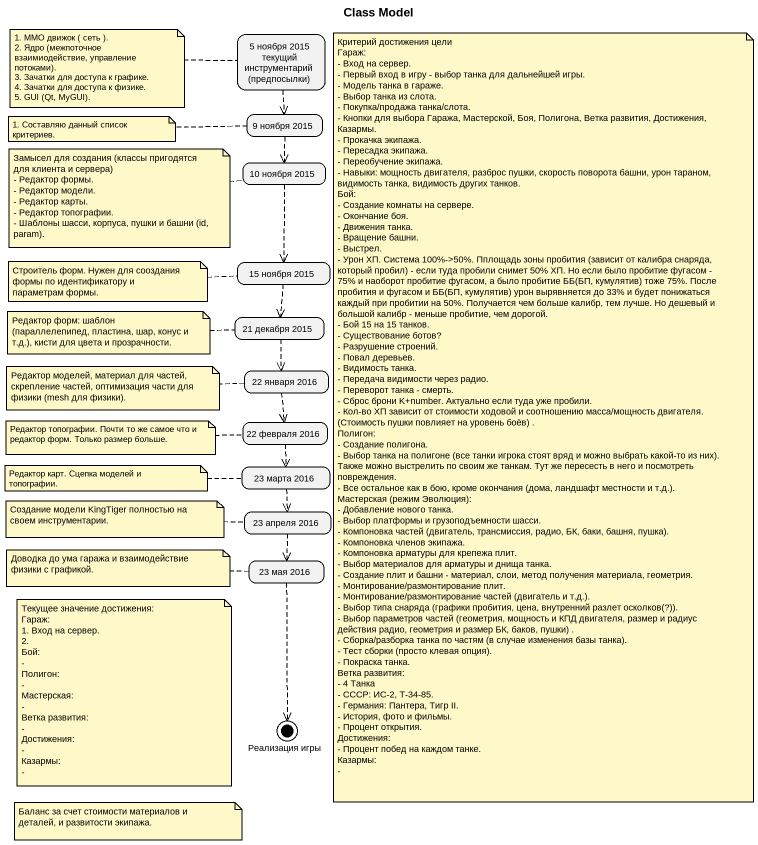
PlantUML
@startuml
title Class Model
hide empty description
state "5 ноября 2015 текущий инструментарий (предпосылки)" as s5_ноября_2015_текущий
state "9 ноября 2015" as s9_ноября_2015
state "10 ноября 2015" as s10_ноября_2015
state "15 ноября 2015" as s15_ноября_2015
state "21 декабря 2015" as s21_декабря_2015
state "22 января 2016" as s22_января_2016
state "22 февраля 2016" as s22_февраля_2016
state "23 марта 2016" as s23_марта_2016
state "23 апреля 2016" as s23_апреля_2016
state "23 мая 2016" as s23_мая_2016
state "Реализация игры" as Реализация_игры <<end>>
s5_ноября_2015_текущий -[dashed]-> s9_ноября_2015
s9_ноября_2015 -[dashed]-> s10_ноября_2015
s10_ноября_2015 -[dashed]-> s15_ноября_2015
s15_ноября_2015 -[dashed]-> s21_декабря_2015
s21_декабря_2015 -[dashed]-> s22_января_2016
s22_января_2016 -[dashed]-> s22_февраля_2016
s22_февраля_2016 -[dashed]-> s23_марта_2016
s23_марта_2016 -[dashed]-> s23_апреля_2016
s23_апреля_2016 -[dashed]-> s23_мая_2016
s23_мая_2016 -[dashed]-> Реализация_игры
note left of s5_ноября_2015_текущий
  1. ММО движок ( сеть ).
  2. Ядро (межпоточное взаимиодействие, управление потоками).
  3. Зачатки для доступа к графике.
  4. Зачатки для доступа к физике.
  5. GUI (Qt, MyGUI).
end note
note as N2
  Критерий достижения цели
  Гараж:
  - Вход на сервер.
  - Первый вход в игру - выбор танка для дальнейшей игры.
  - Модель танка в гараже.
  - Выбор танка из слота.
  - Покупка/продажа танка/слота.
  - Кнопки для выбора Гаража, Мастерской, Боя, Полигона, Ветка развития, Достижения, Казармы.
  - Прокачка экипажа.
  - Пересадка экипажа.
  - Переобучение экипажа.
  - Навыки: мощность двигателя, разброс пушки, скорость поворота башни, урон тараном, видимость танка, видимость других танков.
  Бой:
  - Создание комнаты на сервере.
  - Окончание боя.
  - Движения танка.
  - Вращение башни.
  - Выстрел.
  - Урон ХП. Система 100%->50%. Пплощадь зоны пробития (зависит от калибра снаряда, который пробил) - если туда пробили снимет 50% ХП. Но если было пробитие фугасом - 75% и наоборот пробитие фугасом, а было пробитие ББ(БП, кумулятив) тоже 75%. После пробития и фугасом и ББ(БП, кумулятив) урон вырявняется до 33% и будет понижаться каждый при пробитии на 50%. Получается чем больше калибр, тем лучше. Но дешевый и большой калибр - меньше пробитие, чем дорогой.
  - Бой 15 на 15 танков.
  - Существование ботов?
  - Разрушение строений.
  - Повал деревьев.
  - Видимость танка.
  - Передача видимости через радио.
  - Переворот танка - смерть.
  - Сброс брони K+number. Актуально если туда уже пробили.
  - Кол-во ХП зависит от стоимости ходовой и соотношению масса/мощность двигателя. (Стоимость пушки повлияет на уровень боёв) .
  Полигон:
  - Создание полигона.
  - Выбор танка на полигоне (все танки игрока стоят вряд и можно выбрать какой-то из них). Также можно выстрелить по своим же танкам. Тут же пересесть в него и посмотреть повреждения.
  - Все остальное как в бою, кроме окончания (дома, ландшафт местности и т.д.).
  Мастерская (режим Эволюция):
  - Добавление нового танка.
  - Выбор платформы и грузоподъемности шасси.
  - Компоновка частей (двигатель, трансмиссия, радио, БК, баки, башня, пушка).
  - Компоновка членов экипажа.
  - Компоновка арматуры для крепежа плит.
  - Выбор материалов для арматуры и днища танка.
  - Создание плит и башни - материал, слои, метод получения материала, геометрия.
  - Монтирование/размонтирование плит.
  - Монтирование/размонтирование частей (двигатель и т.д.).
  - Выбор типа снаряда (графики пробития, цена, внутренний разлет осколков(?)).
  - Выбор параметров частей (геометрия, мощность и КПД двигателя, размер и радиус действия радио, геометрия и размер БК, баков, пушки) .
  - Сборка/разборка танка по частям (в случае изменения базы танка).
  - Тест сборки (просто клевая опция).
  - Покраска танка.
  Ветка развития:
  - 4 Танка
  - СССР: ИС-2, Т-34-85.
  - Германия: Пантера, Тигр II.
  - История, фото и фильмы.
  - Процент открытия.
  Достижения:
  - Процент побед на каждом танке.
  Казармы:
  -
end note
note left of s9_ноября_2015 : 1. Составляю данный список критериев.
note left of s10_ноября_2015
  Замысел для создания (классы пригодятся для клиента и сервера)
  - Редактор формы.
  - Редактор модели.
  - Редактор карты.
  - Редактор топографии.
  - Шаблоны шасси, корпуса, пушки и башни (id, param).
end note
note left of s15_ноября_2015 : Строитель форм. Нужен для сооздания формы по идентификатору и параметрам формы.
note left of s21_декабря_2015 : Редактор форм: шаблон (параллелепипед, пластина, шар, конус и т.д.), кисти для цвета и прозрачности.
note left of s22_января_2016 : Редактор моделей, материал для частей, скрепление частей, оптимизация части для физики (mesh для физики).
note left of s22_февраля_2016 : Редактор топографии. Почти то же самое что и редактор форм. Только размер больше.
note left of s23_марта_2016 : Редактор карт. Сцепка моделей и топографии.
note left of s23_апреля_2016 : Создание модели KingTiger полностью на своем инструментарии.
note left of s23_мая_2016 : Доводка до ума гаража и взаимодействие физики с графикой.
note as N12
  Текущее значение достижения:
  Гараж:
  1. Вход на сервер.
  2.
  Бой:
  -
  Полигон:
  -
  Мастерская:
  -
  Ветка развития:
  -
  Достижения:
  -
  Казармы:
  -
end note
note as N13
  Баланс за счет стоимости материалов и деталей, и развитости экипажа.
end note
@enduml
